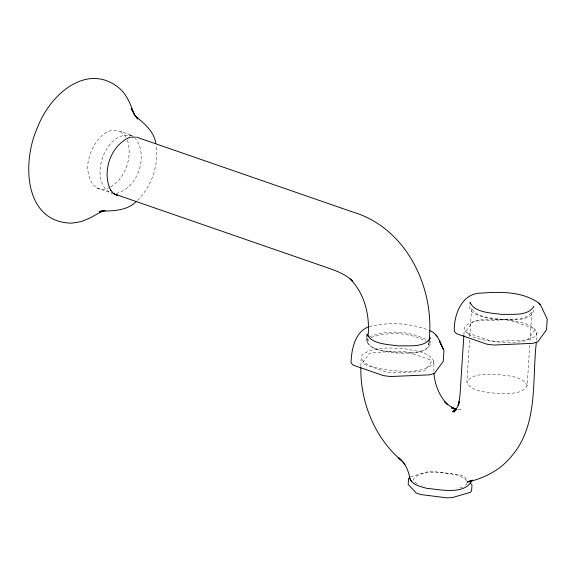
<?xml version="1.0" encoding="UTF-8"?>
<svg xmlns="http://www.w3.org/2000/svg" width="576" height="576" viewBox="0 0 576 576"><rect width="100%" height="100%" fill="white"/><g stroke="black" fill="none" stroke-linecap="round" stroke-linejoin="round"><path stroke-width="0.43" stroke-dasharray="2.88 2.16" d="M366.725 337.32C364.565 351.151 389.47 351.151 398.146 352.764C407.758 351.814 429.998 355.752 430.481 341.172M430.265 344.585L429.386 341.849M469.555 340.128L466.913 382.118C471.01 392.162 487.613 391.997 496.814 393.487C506.563 392.904 521.424 395.561 527.177 385.754L529.877 342.871M527.177 385.754C523.08 375.71 506.477 375.876 497.275 374.378C487.526 374.969 472.666 372.312 466.913 382.118M360.828 366.271L361.138 358.114L361.93 355.162C374.004 345.794 391.018 348.012 405.346 348.84C415.087 351.014 428.501 351.454 433.865 361.202L433.966 373.349M428.947 342.439L428.126 347.35C417.982 355.219 403.69 353.354 391.651 352.663C383.472 350.834 372.197 350.467 367.69 342.274L367.906 338.782M463.925 334.584L464.256 329.285L465.055 326.326C477.13 316.958 494.143 319.176 508.471 320.004C518.213 322.178 531.626 322.618 536.99 332.366L536.494 340.358M469.93 306.295C468.734 311.688 475.114 313.963 479.016 315.562C486.202 318.204 493.841 319.478 501.466 319.889C510.61 319.061 532.303 322.567 533.736 309.37M469.778 336.55L471.578 307.966C475.675 318.01 492.278 317.844 501.48 319.334C511.229 318.751 526.09 321.408 531.842 311.602L529.927 341.978M366.509 340.733L367.733 338.22M367.69 342.274L368.359 339.79M433.865 361.202L433.073 364.162C420.998 373.529 403.985 371.304 389.657 370.483C379.915 368.309 366.502 367.87 361.138 358.114M536.99 332.366L536.198 335.326C524.124 344.693 507.11 342.468 492.782 341.647C483.041 339.473 469.627 339.034 464.256 329.285M467.028 482.875L466.632 484.337L464.177 486.302M137.419 200.34C151.783 186.314 159.034 164.959 156.053 145.087M369.23 336.917C387.511 329.285 410.378 331.034 427.81 340.322M109.872 187.301C91.764 196.675 84.398 171.18 89.15 157.997C91.685 148.363 96.754 139.075 105.034 133.25C113.947 126.59 124.214 133.258 133.178 135.979M110.642 186.934C125.77 177.624 132.682 156.838 127.404 140.026M371.102 337.565C388.541 331.33 409.781 332.294 426.06 341.302M460.152 487.908L462.564 486.943M369.137 326.628C388.555 321.797 409.752 322.913 428.458 330.098M410.587 476.762L427.975 471.722L433.318 471.492L459.691 474.826L463.824 476.258L467.323 479.952M116.23 193.478C137.873 188.071 148.91 155.916 135.274 138.276M458.158 409.5L460.634 409.277L458.035 409.284M132.559 136.138C105.754 127.519 86.443 182.642 111.974 193.32M96.703 187.862L111.989 193.154M467.597 332.892L490.14 340.697A35.453 11.189 3.6 0 0 495.468 341.374L524.592 340.099A35.453 11.189 3.6 0 0 528.278 339.034L534.859 329.954A35.453 11.189 3.6 0 0 533.21 328.205L510.667 320.407A35.453 11.189 3.6 0 0 505.339 319.73L476.215 321.005A35.453 11.189 3.6 0 0 472.529 322.07L465.948 331.15A35.453 11.189 3.6 0 0 467.582 332.892M429.977 359.719L407.434 351.914A35.453 11.189 3.6 0 0 402.091 351.23L372.974 352.505A35.453 11.189 3.6 0 0 369.274 353.57L362.714 362.65A35.453 11.189 3.6 0 0 364.342 364.392L386.899 372.204A35.453 11.189 3.6 0 0 392.227 372.874L421.358 371.606A35.453 11.189 3.6 0 0 425.045 370.534L431.626 361.462A35.453 11.189 3.6 0 0 429.977 359.712M129.42 135.05L131.746 135.936M417.204 483.876L414.821 482.134L413.618 479.873L414.187 477.691C423.101 470.779 435.686 472.45 446.263 473.026C453.434 474.574 463.385 474.854 467.23 482.148M120.514 131.594L124.495 134.978L126.158 137.866M428.105 343.577L428.796 344.866"/><path stroke-width="0.86" d="M368.071 336.168C370.022 315.763 364.838 293.926 350.186 278.971L352.613 281.347C345.65 273.96 335.786 270.698 326.47 267.422L112.838 193.45M366.775 336.463L366.941 333.907C370.973 344.383 389.117 344.462 398.578 345.938C408.888 345.319 424.606 348.127 430.697 337.759M428.998 341.626C435.355 288.216 406.483 227.707 352.433 211.896L136.555 137.146M463.867 335.462L460.008 395.057L458.402 405.49L459.396 401.285L457.157 407.369L453.96 412.128L455.098 410.818M470.074 303.962L470.174 302.4C474.214 312.883 492.35 312.962 501.811 314.431C512.122 313.819 527.846 316.62 533.93 306.252M536.378 342.13C531.95 379.397 538.56 423.792 512.51 455.018C501.494 469.418 484.69 478.303 467.208 482.112L470.297 480.55M472.241 479.974C464.861 495.619 440.201 489.434 426.73 488.354C420.826 486.547 413.014 485.316 410.112 479.11C408.42 471.06 405.698 462.902 398.678 457.783L404.971 464.306M471.096 480.622L469.901 481.954L470.981 480.924M409.759 477.007L408.55 478.67L408.182 484.459L416.333 493.078L420.466 494.51L446.839 497.844L452.232 497.606L470.39 492.343L471.614 490.666L471.974 484.877L470.232 483.026M136.174 201.47C126.547 211.414 112.306 210.586 99.684 211.378L104.954 210.485M456.228 409.255L452.318 411.768L456.761 409.493M103.766 210.442L89.806 218.095L81.137 221.638L71.856 223.15C23.047 222.559 22.118 160.358 37.685 127.109C49.802 94.774 87.61 60.847 120.175 88.927L120.708 89.438C128.002 96.595 131.17 106.394 134.849 115.625L131.177 108.389L134.402 114.401L137.88 119.239M103.68 210.42L99.173 212.263L105.005 210.578M367.942 327.046C354.622 332.618 351.389 350.136 351.043 362.851L353.254 365.191L383.422 375.638L390.571 376.538L429.545 374.839L434.484 373.406L443.29 361.26L443.966 350.561L439.459 341.093L443.275 349.164C440.064 342.151 437.544 333.158 429.314 330.48M129.398 137.477L129.917 137.268C110.707 145.217 101.426 171.95 110.815 190.332L110.542 189.864L112.867 192.708L115.632 194.76L114.48 194.155L117.598 195.336L115.114 194.407M456.192 409.471L454.032 409.882L456.509 409.651M130.824 137.232L135.511 137.102M456.437 409.046L451.368 407.851L456.264 409.306M456.336 409.241L449.928 406.116L444.78 401.954L447.667 404.777C439.589 396.353 434.786 384.955 433.966 373.349M400.73 459.914C374.321 437.04 360.281 401.803 360.842 367.142M538.906 303.077C522.778 291.614 501.163 291.542 482.148 293.083C461.902 292.421 453.78 314.575 454.277 331.351L456.487 333.684L486.662 344.131L490.205 344.628L493.805 345.031L532.786 343.332L536.753 342.223L537.725 341.899L546.53 329.753L547.2 319.061L540.706 305.302L538.906 303.077L539.424 303.674M539.705 304.006L540.238 304.618M435.672 334.577L436.19 335.182M436.471 335.513L437.004 336.125M136.872 118.094L134.366 115.027C143.309 122.933 153.929 130.608 155.83 143.395M409.774 478.476L411.48 481.658"/></g></svg>
